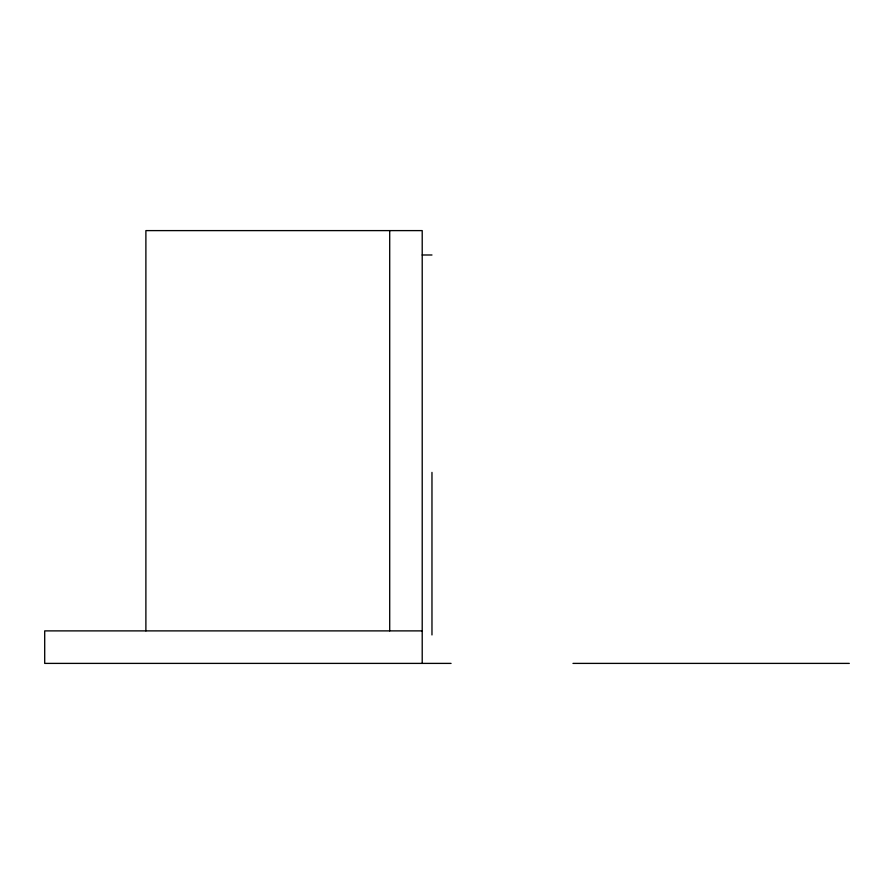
<?xml version="1.0" encoding="UTF-8"?>
<svg xmlns="http://www.w3.org/2000/svg" width="894" height="894" viewBox="0 0 894 894"><rect width="100%" height="100%" fill="white"/><g stroke="black" fill="none" stroke-linecap="round" stroke-linejoin="round"><path stroke-width="1.34" d="M422.191 254.991L431.97 254.991M422.214 630.885L44.7 630.885L44.7 663.393L451.068 663.393M572.976 663.393L849.3 663.393M431.97 472.401L431.97 634.941M422.214 663.393L422.214 230.607L145.89 230.607L145.89 630.885M389.706 230.607L389.706 630.885"/></g></svg>
